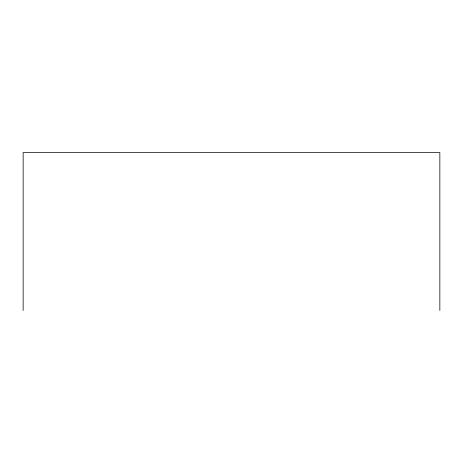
<?xml version="1.0" encoding="UTF-8"?>
<svg xmlns="http://www.w3.org/2000/svg" width="463" height="463" viewBox="0 0 463 463"><rect width="100%" height="100%" fill="white"/><g stroke="black" fill="none" stroke-linecap="round" stroke-linejoin="round"><path stroke-width="0.69" d="M439.85 310.47L439.85 152.53L23.15 152.53L23.15 310.47"/></g></svg>
